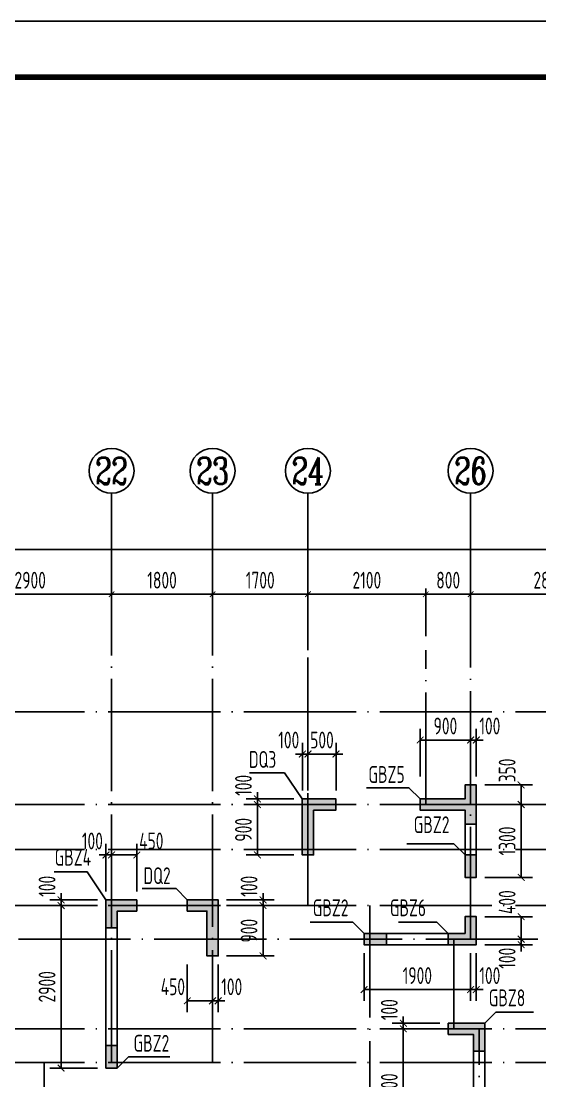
# Model space of a CAD drawing. Extents: x -461650 to 361314, y 245336 to 769729.
# Drawn here: x -96645 to -87402, y 579106 to 598001 of the extents above; entities that cross this region are included whole.
import ezdxf
from ezdxf.enums import TextEntityAlignment as Align

# ---------------------------------------------------------------- set-up
doc = ezdxf.new("R2010")
doc.units = 0
doc.header["$LTSCALE"] = 1000
doc.linetypes.add('DOTE', pattern=[2.42, 2, -0.2, 0.02, -0.2])
doc.layers.get('0').update_dxf_attribs({"linetype": 'CONTINUOUS'})
doc.layers.get('DEFPOINTS').update_dxf_attribs({"linetype": 'CONTINUOUS'})
for name, color, linetype in [('-TK', 7, 'CONTINUOUS'), ('A-AXIS', 1, 'CONTINUOUS'), ('A-DOTE', 10, 'DOTE'), ('AXIS_NUM', 7, 'CONTINUOUS'), ('S-Q墙实线', 6, 'CONTINUOUS'), ('S-Q墙标注', 3, 'CONTINUOUS'), ('S-X详图填充', 252, 'CONTINUOUS'), ('S-X详图实线', 4, 'CONTINUOUS'), ('S-Y一般标注', 3, 'CONTINUOUS'), ('S-Z柱编号', 6, 'CONTINUOUS')]:
    doc.layers.add(name, color=color, linetype=linetype)
doc.styles.add('TSSD_Axis', font='complex.shx', dxfattribs={"width": 0.7, "bigfont": 'hztxt.shx'})
doc.styles.add('TSSD_DIMENSION', font='Tssdeng.shx', dxfattribs={"width": 0.7, "bigfont": 'tssdchn.shx'})
doc.styles.add('TSSD_REIN', font='tssdeng.shx', dxfattribs={"width": 0.7, "height": 300, "bigfont": 'tssdchn.shx'})
doc.styles.add('结构文字', font='zstxt.shx', dxfattribs={"width": 0.7, "bigfont": 'zshz.shx'})
doc.dimstyles.new('STRUCK', dxfattribs={"dimtxt": 400, "dimasz": 121, "dimexe": 200, "dimexo": 150, "dimgap": 115, "dimtad": 1, "dimdec": 0, "dimdsep": 46, "dimtxsty": '结构文字', "dimblk": 'ARCHTICK', "dimcen": 400, "dimclrd": 3, "dimclre": 3, "dimclrt": 7, "dimadec": 0, "dimazin": 0, "dimtfac": 1, "dimtdec": 0, "dimtix": 1, "dimtmove": 2, "dimatfit": 3, "dimldrblk": '_DIMX', "dimfxl": 0, "dimtolj": 1, "dimtzin": 0, "dimarcsym": 0})
doc.dimstyles.new('TSSD_100_100', dxfattribs={"dimtxt": 300, "dimasz": 100, "dimexe": 100, "dimexo": 250, "dimgap": 100, "dimtad": 1, "dimdec": 0, "dimzin": 0, "dimdsep": 46, "dimtxsty": 'TSSD_DIMENSION', "dimblk": 'ARCHTICK', "dimcen": 0, "dimdle": 100, "dimclrt": 7, "dimadec": 0, "dimazin": 0, "dimtfac": 1, "dimtdec": 0, "dimtix": 1, "dimtmove": 2, "dimatfit": 3, "dimldrblk": 'ARCHTICK', "dimfxl": 0, "dimtolj": 1, "dimtzin": 0, "dimarcsym": 0})

# ---------------------------------------------------------------- blocks, each defined once
blk = doc.blocks.new('ts_axno')
at = {"color": 0, "linetype": 'ByBlock', "lineweight": -2}
blk.add_circle((0, 0), 0.5, dxfattribs=at)
at = {"color": 0, "linetype": 'ByBlock', "lineweight": -2, "style": 'TSSD_Axis', "width": 0.7}
blk.add_attdef('A', text='', height=0.6, dxfattribs=at).set_placement((0, 0), align=Align.MIDDLE_CENTER)
blk = doc.blocks.new('_ArchTick')
at = {"color": 0, "linetype": 'ByBlock', "const_width": 0.15}
blk.add_lwpolyline([(-0.5, -0.5), (0.5, 0.5)], dxfattribs=at)
blk = doc.blocks.new('*D301')
at = {"layer": 'DEFPOINTS', "color": 0}
for p in [(34300, 19250), (31400, 18250), (34300, 18250)]:
    blk.add_point(p, dxfattribs=at)
at = {"layer": 'S-Y一般标注', "color": 0, "lineweight": -2}
for p, q in [((31400, 18500), (31400, 19350)), ((34300, 18500), (34300, 19350)), ((31300, 19250), (34400, 19250))]:
    blk.add_line(p, q, dxfattribs=at)
at = {"layer": 'S-Y一般标注', "color": 0, "lineweight": -2, "xscale": 100, "yscale": 100, "zscale": 100, "rotation": 180}
blk.add_blockref('_ArchTick', (31400, 19250), dxfattribs=at)
at = {"layer": 'S-Y一般标注', "color": 0, "lineweight": -2, "xscale": 100, "yscale": 100, "zscale": 100}
blk.add_blockref('_ArchTick', (34300, 19250), dxfattribs=at)
at = {"layer": 'S-Y一般标注', "color": 7, "insert": (32850, 19500), "char_height": 300, "attachment_point": 5, "style": 'TSSD_DIMENSION'}
blk.add_mtext('\\A1;2900', dxfattribs=at)
blk = doc.blocks.new('*D302')
at = {"layer": 'DEFPOINTS', "color": 0}
for p in [(36100, 19250), (34300, 18250), (36100, 18250)]:
    blk.add_point(p, dxfattribs=at)
at = {"layer": 'S-Y一般标注', "color": 0, "lineweight": -2}
for p, q in [((34300, 18500), (34300, 19350)), ((36100, 18500), (36100, 19350)), ((34200, 19250), (36200, 19250))]:
    blk.add_line(p, q, dxfattribs=at)
at = {"layer": 'S-Y一般标注', "color": 0, "lineweight": -2, "xscale": 100, "yscale": 100, "zscale": 100, "rotation": 180}
blk.add_blockref('_ArchTick', (34300, 19250), dxfattribs=at)
at = {"layer": 'S-Y一般标注', "color": 0, "lineweight": -2, "xscale": 100, "yscale": 100, "zscale": 100}
blk.add_blockref('_ArchTick', (36100, 19250), dxfattribs=at)
at = {"layer": 'S-Y一般标注', "color": 7, "insert": (35200, 19500), "char_height": 300, "attachment_point": 5, "style": 'TSSD_DIMENSION'}
blk.add_mtext('\\A1;1800', dxfattribs=at)
blk = doc.blocks.new('*D303')
at = {"layer": 'DEFPOINTS', "color": 0}
for p in [(37800, 19250), (36100, 18250), (37800, 18250)]:
    blk.add_point(p, dxfattribs=at)
at = {"layer": 'S-Y一般标注', "color": 0, "lineweight": -2}
for p, q in [((36100, 18500), (36100, 19350)), ((37800, 18500), (37800, 19350)), ((36000, 19250), (37900, 19250))]:
    blk.add_line(p, q, dxfattribs=at)
at = {"layer": 'S-Y一般标注', "color": 0, "lineweight": -2, "xscale": 100, "yscale": 100, "zscale": 100, "rotation": 180}
blk.add_blockref('_ArchTick', (36100, 19250), dxfattribs=at)
at = {"layer": 'S-Y一般标注', "color": 0, "lineweight": -2, "xscale": 100, "yscale": 100, "zscale": 100}
blk.add_blockref('_ArchTick', (37800, 19250), dxfattribs=at)
at = {"layer": 'S-Y一般标注', "color": 7, "insert": (36950, 19500), "char_height": 300, "attachment_point": 5, "style": 'TSSD_DIMENSION'}
blk.add_mtext('\\A1;1700', dxfattribs=at)
blk = doc.blocks.new('*D304')
at = {"layer": 'DEFPOINTS', "color": 0}
for p in [(40700, 19250), (39900, 18250), (40700, 18250)]:
    blk.add_point(p, dxfattribs=at)
at = {"layer": 'S-Y一般标注', "color": 0, "lineweight": -2}
for p, q in [((39900, 18500), (39900, 19350)), ((40700, 18500), (40700, 19350)), ((39800, 19250), (40800, 19250))]:
    blk.add_line(p, q, dxfattribs=at)
at = {"layer": 'S-Y一般标注', "color": 0, "lineweight": -2, "xscale": 100, "yscale": 100, "zscale": 100, "rotation": 180}
blk.add_blockref('_ArchTick', (39900, 19250), dxfattribs=at)
at = {"layer": 'S-Y一般标注', "color": 0, "lineweight": -2, "xscale": 100, "yscale": 100, "zscale": 100}
blk.add_blockref('_ArchTick', (40700, 19250), dxfattribs=at)
at = {"layer": 'S-Y一般标注', "color": 7, "insert": (40300, 19500), "char_height": 300, "attachment_point": 5, "style": 'TSSD_DIMENSION'}
blk.add_mtext('\\A1;800', dxfattribs=at)
blk = doc.blocks.new('*D305')
at = {"layer": 'DEFPOINTS', "color": 0}
for p in [(43500, 19250), (40700, 18250), (43500, 18250)]:
    blk.add_point(p, dxfattribs=at)
at = {"layer": 'S-Y一般标注', "color": 0, "lineweight": -2}
for p, q in [((40700, 18500), (40700, 19350)), ((43500, 18500), (43500, 19350)), ((40600, 19250), (43600, 19250))]:
    blk.add_line(p, q, dxfattribs=at)
at = {"layer": 'S-Y一般标注', "color": 0, "lineweight": -2, "xscale": 100, "yscale": 100, "zscale": 100, "rotation": 180}
blk.add_blockref('_ArchTick', (40700, 19250), dxfattribs=at)
at = {"layer": 'S-Y一般标注', "color": 0, "lineweight": -2, "xscale": 100, "yscale": 100, "zscale": 100}
blk.add_blockref('_ArchTick', (43500, 19250), dxfattribs=at)
at = {"layer": 'S-Y一般标注', "color": 7, "insert": (42100, 19500), "char_height": 300, "attachment_point": 5, "style": 'TSSD_DIMENSION'}
blk.add_mtext('\\A1;2800', dxfattribs=at)
blk = doc.blocks.new('*D311')
at = {"layer": 'DEFPOINTS', "color": 0}
for p in [(54600, 20050), (4600, 18250), (54600, 18250)]:
    blk.add_point(p, dxfattribs=at)
at = {"layer": 'S-Y一般标注', "color": 0, "lineweight": -2}
for p, q in [((4500, 20050), (54700, 20050)), ((4600, 18500), (4600, 20150)), ((54600, 18500), (54600, 20150))]:
    blk.add_line(p, q, dxfattribs=at)
at = {"layer": 'S-Y一般标注', "color": 0, "lineweight": -2, "xscale": 100, "yscale": 100, "zscale": 100, "rotation": 180}
blk.add_blockref('_ArchTick', (4600, 20050), dxfattribs=at)
at = {"layer": 'S-Y一般标注', "color": 0, "lineweight": -2, "xscale": 100, "yscale": 100, "zscale": 100}
blk.add_blockref('_ArchTick', (54600, 20050), dxfattribs=at)
at = {"layer": 'S-Y一般标注', "color": 7, "insert": (29600, 20300), "char_height": 300, "attachment_point": 5, "style": 'TSSD_DIMENSION'}
blk.add_mtext('\\A1;50000', dxfattribs=at)
blk = doc.blocks.new('*D324')
at = {"layer": 'DEFPOINTS', "color": 0}
for p in [(39900, 19250), (37800, 18250), (39900, 18250)]:
    blk.add_point(p, dxfattribs=at)
at = {"layer": 'S-Y一般标注', "color": 0, "lineweight": -2}
for p, q in [((37800, 18500), (37800, 19350)), ((39900, 18500), (39900, 19350)), ((37700, 19250), (40000, 19250))]:
    blk.add_line(p, q, dxfattribs=at)
at = {"layer": 'S-Y一般标注', "color": 0, "lineweight": -2, "xscale": 100, "yscale": 100, "zscale": 100, "rotation": 180}
blk.add_blockref('_ArchTick', (37800, 19250), dxfattribs=at)
at = {"layer": 'S-Y一般标注', "color": 0, "lineweight": -2, "xscale": 100, "yscale": 100, "zscale": 100}
blk.add_blockref('_ArchTick', (39900, 19250), dxfattribs=at)
at = {"layer": 'S-Y一般标注', "color": 7, "insert": (38850, 19500), "char_height": 300, "attachment_point": 5, "style": 'TSSD_DIMENSION'}
blk.add_mtext('\\A1;2100', dxfattribs=at)
blk = doc.blocks.new('*D2373')
at = {"layer": 'DEFPOINTS', "color": 0}
for p in [(-95934, 582233), (-95134, 582233), (-95134, 579333)]:
    blk.add_point(p, dxfattribs=at)
at = {"layer": 'S-Q墙标注', "color": 3, "lineweight": -2}
for p, q in [((-95284, 582233), (-96134, 582233)), ((-95934, 579333), (-95934, 582233)), ((-95284, 579333), (-96134, 579333))]:
    blk.add_line(p, q, dxfattribs=at)
at = {"layer": 'S-Q墙标注', "color": 3, "lineweight": -2, "xscale": 121, "yscale": 121, "zscale": 121}
for p, rotation in [((-95934, 582233), 90), ((-95934, 579333), 270)]:
    blk.add_blockref('_ArchTick', p, dxfattribs=dict(at, rotation=rotation))
at = {"layer": 'S-Q墙标注', "color": 7, "insert": (-96184, 580783), "char_height": 300, "attachment_point": 5, "rotation": 90, "style": 'TSSD_REIN'}
blk.add_mtext('\\A1;2900', dxfattribs=at)
blk = doc.blocks.new('_DIMX')
blk.add_line((-150, 0), (150, 0))
at = {"const_width": 50}
blk.add_lwpolyline([(-70, -70), (70, 70)], dxfattribs=at)
blk = doc.blocks.new('*D2374')
at = {"layer": 'DEFPOINTS', "color": 0}
for p in [(-95934, 582333), (-95134, 582333), (-95134, 582233)]:
    blk.add_point(p, dxfattribs=at)
at = {"layer": 'S-Q墙标注', "color": 3, "lineweight": -2}
for p, q in [((-95284, 582333), (-96134, 582333)), ((-95934, 582333), (-95934, 582454)), ((-95934, 582233), (-95934, 582333)), ((-95284, 582233), (-96134, 582233)), ((-95934, 582233), (-95934, 582112))]:
    blk.add_line(p, q, dxfattribs=at)
at = {"layer": 'S-Q墙标注', "color": 3, "lineweight": -2, "xscale": 121, "yscale": 121, "zscale": 121}
for p, rotation in [((-95934, 582333), 270), ((-95934, 582233), 90)]:
    blk.add_blockref('_ArchTick', p, dxfattribs=dict(at, rotation=rotation))
at = {"layer": 'S-Q墙标注', "color": 7, "insert": (-96184, 582575), "char_height": 300, "attachment_point": 5, "rotation": 90, "style": 'TSSD_REIN'}
blk.add_mtext('\\A1;100', dxfattribs=at)
blk = doc.blocks.new('*D2375')
at = {"layer": 'DEFPOINTS', "color": 0}
for p in [(-95034, 583133), (-95134, 582333), (-95034, 582333)]:
    blk.add_point(p, dxfattribs=at)
at = {"layer": 'S-Q墙标注', "color": 3, "lineweight": -2}
for p, q in [((-95134, 582483), (-95134, 583333)), ((-95034, 582483), (-95034, 583333)), ((-95134, 583133), (-95255, 583133)), ((-95134, 583133), (-95034, 583133)), ((-95034, 583133), (-94913, 583133))]:
    blk.add_line(p, q, dxfattribs=at)
at = {"layer": 'S-Q墙标注', "color": 3, "lineweight": -2, "xscale": 121, "yscale": 121, "zscale": 121}
blk.add_blockref('_ArchTick', (-95134, 583133), dxfattribs=at)
at = {"layer": 'S-Q墙标注', "color": 3, "lineweight": -2, "xscale": 121, "yscale": 121, "zscale": 121, "rotation": 180}
blk.add_blockref('_ArchTick', (-95034, 583133), dxfattribs=at)
at = {"layer": 'S-Q墙标注', "color": 7, "insert": (-95376, 583383), "char_height": 300, "attachment_point": 5, "style": 'TSSD_REIN'}
blk.add_mtext('\\A1;100', dxfattribs=at)
blk = doc.blocks.new('*D2376')
at = {"layer": 'DEFPOINTS', "color": 0}
for p in [(-94584, 583133), (-95034, 582333), (-94584, 582333)]:
    blk.add_point(p, dxfattribs=at)
at = {"layer": 'S-Q墙标注', "color": 3, "lineweight": -2}
for p, q in [((-95034, 582483), (-95034, 583333)), ((-94584, 582483), (-94584, 583333)), ((-95034, 583133), (-94584, 583133))]:
    blk.add_line(p, q, dxfattribs=at)
at = {"layer": 'S-Q墙标注', "color": 3, "lineweight": -2, "xscale": 121, "yscale": 121, "zscale": 121, "rotation": 180}
blk.add_blockref('_ArchTick', (-95034, 583133), dxfattribs=at)
at = {"layer": 'S-Q墙标注', "color": 3, "lineweight": -2, "xscale": 121, "yscale": 121, "zscale": 121}
blk.add_blockref('_ArchTick', (-94584, 583133), dxfattribs=at)
at = {"layer": 'S-Q墙标注', "color": 7, "insert": (-94326, 583383), "char_height": 300, "attachment_point": 5, "style": 'TSSD_REIN'}
blk.add_mtext('\\A1;450', dxfattribs=at)
blk = doc.blocks.new('*D2377')
at = {"layer": 'DEFPOINTS', "color": 0}
for p in [(-93134, 582233), (-92334, 582233), (-93134, 581333)]:
    blk.add_point(p, dxfattribs=at)
at = {"layer": 'S-Q墙标注', "color": 3, "lineweight": -2}
for p, q in [((-92984, 582233), (-92134, 582233)), ((-92334, 581333), (-92334, 582233)), ((-92984, 581333), (-92134, 581333))]:
    blk.add_line(p, q, dxfattribs=at)
at = {"layer": 'S-Q墙标注', "color": 3, "lineweight": -2, "xscale": 121, "yscale": 121, "zscale": 121}
for p, rotation in [((-92334, 582233), 90), ((-92334, 581333), 270)]:
    blk.add_blockref('_ArchTick', p, dxfattribs=dict(at, rotation=rotation))
at = {"layer": 'S-Q墙标注', "color": 7, "insert": (-92584, 581783), "char_height": 300, "attachment_point": 5, "rotation": 90, "style": 'TSSD_REIN'}
blk.add_mtext('\\A1;900', dxfattribs=at)
blk = doc.blocks.new('*D2378')
at = {"layer": 'DEFPOINTS', "color": 0}
for p in [(-93134, 582333), (-92334, 582333), (-93134, 582233)]:
    blk.add_point(p, dxfattribs=at)
at = {"layer": 'S-Q墙标注', "color": 3, "lineweight": -2}
for p, q in [((-92984, 582333), (-92134, 582333)), ((-92334, 582333), (-92334, 582454)), ((-92334, 582233), (-92334, 582333)), ((-92984, 582233), (-92134, 582233)), ((-92334, 582233), (-92334, 582112))]:
    blk.add_line(p, q, dxfattribs=at)
at = {"layer": 'S-Q墙标注', "color": 3, "lineweight": -2, "xscale": 121, "yscale": 121, "zscale": 121}
for p, rotation in [((-92334, 582333), 270), ((-92334, 582233), 90)]:
    blk.add_blockref('_ArchTick', p, dxfattribs=dict(at, rotation=rotation))
at = {"layer": 'S-Q墙标注', "color": 7, "insert": (-92584, 582575), "char_height": 300, "attachment_point": 5, "rotation": 90, "style": 'TSSD_REIN'}
blk.add_mtext('\\A1;100', dxfattribs=at)
blk = doc.blocks.new('*D2379')
at = {"layer": 'DEFPOINTS', "color": 0}
for p in [(-93684, 581333), (-93234, 581333), (-93234, 580533)]:
    blk.add_point(p, dxfattribs=at)
at = {"layer": 'S-Q墙标注', "color": 3, "lineweight": -2}
for p, q in [((-93684, 581183), (-93684, 580333)), ((-93234, 581183), (-93234, 580333)), ((-93684, 580533), (-93234, 580533))]:
    blk.add_line(p, q, dxfattribs=at)
at = {"layer": 'S-Q墙标注', "color": 3, "lineweight": -2, "xscale": 121, "yscale": 121, "zscale": 121, "rotation": 180}
blk.add_blockref('_ArchTick', (-93684, 580533), dxfattribs=at)
at = {"layer": 'S-Q墙标注', "color": 3, "lineweight": -2, "xscale": 121, "yscale": 121, "zscale": 121}
blk.add_blockref('_ArchTick', (-93234, 580533), dxfattribs=at)
at = {"layer": 'S-Q墙标注', "color": 7, "insert": (-93942, 580783), "char_height": 300, "attachment_point": 5, "style": 'TSSD_REIN'}
blk.add_mtext('\\A1;450', dxfattribs=at)
blk = doc.blocks.new('*D2380')
at = {"layer": 'DEFPOINTS', "color": 0}
for p in [(-93234, 581333), (-93134, 581333), (-93134, 580533)]:
    blk.add_point(p, dxfattribs=at)
at = {"layer": 'S-Q墙标注', "color": 3, "lineweight": -2}
for p, q in [((-93234, 581183), (-93234, 580333)), ((-93134, 581183), (-93134, 580333)), ((-93234, 580533), (-93355, 580533)), ((-93234, 580533), (-93134, 580533)), ((-93134, 580533), (-93013, 580533))]:
    blk.add_line(p, q, dxfattribs=at)
at = {"layer": 'S-Q墙标注', "color": 3, "lineweight": -2, "xscale": 121, "yscale": 121, "zscale": 121}
blk.add_blockref('_ArchTick', (-93234, 580533), dxfattribs=at)
at = {"layer": 'S-Q墙标注', "color": 3, "lineweight": -2, "xscale": 121, "yscale": 121, "zscale": 121, "rotation": 180}
blk.add_blockref('_ArchTick', (-93134, 580533), dxfattribs=at)
at = {"layer": 'S-Q墙标注', "color": 7, "insert": (-92892, 580783), "char_height": 300, "attachment_point": 5, "style": 'TSSD_REIN'}
blk.add_mtext('\\A1;100', dxfattribs=at)
blk = doc.blocks.new('*D2381')
at = {"layer": 'DEFPOINTS', "color": 0}
for p in [(-88534, 581633), (-87734, 581633), (-88534, 581533)]:
    blk.add_point(p, dxfattribs=at)
at = {"layer": 'S-Q墙标注', "color": 3, "lineweight": -2}
for p, q in [((-88384, 581633), (-87534, 581633)), ((-87734, 581633), (-87734, 581754)), ((-87734, 581533), (-87734, 581633)), ((-88384, 581533), (-87534, 581533)), ((-87734, 581533), (-87734, 581412))]:
    blk.add_line(p, q, dxfattribs=at)
at = {"layer": 'S-Q墙标注', "color": 3, "lineweight": -2, "xscale": 121, "yscale": 121, "zscale": 121}
for p, rotation in [((-87734, 581633), 270), ((-87734, 581533), 90)]:
    blk.add_blockref('_ArchTick', p, dxfattribs=dict(at, rotation=rotation))
at = {"layer": 'S-Q墙标注', "color": 7, "insert": (-87984, 581292), "char_height": 300, "attachment_point": 5, "rotation": 90, "style": 'TSSD_REIN'}
blk.add_mtext('\\A1;100', dxfattribs=at)
blk = doc.blocks.new('*D2382')
at = {"layer": 'DEFPOINTS', "color": 0}
for p in [(-88534, 582033), (-87734, 582033), (-88534, 581633)]:
    blk.add_point(p, dxfattribs=at)
at = {"layer": 'S-Q墙标注', "color": 3, "lineweight": -2}
for p, q in [((-88384, 582033), (-87534, 582033)), ((-87734, 581633), (-87734, 582033)), ((-88384, 581633), (-87534, 581633))]:
    blk.add_line(p, q, dxfattribs=at)
at = {"layer": 'S-Q墙标注', "color": 3, "lineweight": -2, "xscale": 121, "yscale": 121, "zscale": 121}
for p, rotation in [((-87734, 582033), 90), ((-87734, 581633), 270)]:
    blk.add_blockref('_ArchTick', p, dxfattribs=dict(at, rotation=rotation))
at = {"layer": 'S-Q墙标注', "color": 7, "insert": (-87984, 582292), "char_height": 300, "attachment_point": 5, "rotation": 90, "style": 'TSSD_REIN'}
blk.add_mtext('\\A1;400', dxfattribs=at)
blk = doc.blocks.new('*D2383')
at = {"layer": 'DEFPOINTS', "color": 0}
for p in [(-90534, 581533), (-88634, 581533), (-88634, 580733)]:
    blk.add_point(p, dxfattribs=at)
at = {"layer": 'S-Q墙标注', "color": 3, "lineweight": -2}
for p, q in [((-90534, 581383), (-90534, 580533)), ((-88634, 581383), (-88634, 580533)), ((-90534, 580733), (-88634, 580733))]:
    blk.add_line(p, q, dxfattribs=at)
at = {"layer": 'S-Q墙标注', "color": 3, "lineweight": -2, "xscale": 121, "yscale": 121, "zscale": 121, "rotation": 180}
blk.add_blockref('_ArchTick', (-90534, 580733), dxfattribs=at)
at = {"layer": 'S-Q墙标注', "color": 3, "lineweight": -2, "xscale": 121, "yscale": 121, "zscale": 121}
blk.add_blockref('_ArchTick', (-88634, 580733), dxfattribs=at)
at = {"layer": 'S-Q墙标注', "color": 7, "insert": (-89584, 580983), "char_height": 300, "attachment_point": 5, "style": 'TSSD_REIN'}
blk.add_mtext('\\A1;1900', dxfattribs=at)
blk = doc.blocks.new('*D2384')
at = {"layer": 'DEFPOINTS', "color": 0}
for p in [(-88634, 581533), (-88534, 581533), (-88534, 580733)]:
    blk.add_point(p, dxfattribs=at)
at = {"layer": 'S-Q墙标注', "color": 3, "lineweight": -2}
for p, q in [((-88634, 581383), (-88634, 580533)), ((-88534, 581383), (-88534, 580533)), ((-88634, 580733), (-88755, 580733)), ((-88634, 580733), (-88534, 580733)), ((-88534, 580733), (-88413, 580733))]:
    blk.add_line(p, q, dxfattribs=at)
at = {"layer": 'S-Q墙标注', "color": 3, "lineweight": -2, "xscale": 121, "yscale": 121, "zscale": 121}
blk.add_blockref('_ArchTick', (-88634, 580733), dxfattribs=at)
at = {"layer": 'S-Q墙标注', "color": 3, "lineweight": -2, "xscale": 121, "yscale": 121, "zscale": 121, "rotation": 180}
blk.add_blockref('_ArchTick', (-88534, 580733), dxfattribs=at)
at = {"layer": 'S-Q墙标注', "color": 7, "insert": (-88292, 580983), "char_height": 300, "attachment_point": 5, "style": 'TSSD_REIN'}
blk.add_mtext('\\A1;100', dxfattribs=at)
blk = doc.blocks.new('*D2385')
at = {"layer": 'DEFPOINTS', "color": 0}
for p in [(-92434, 584033), (-91634, 584033), (-91634, 583133)]:
    blk.add_point(p, dxfattribs=at)
at = {"layer": 'S-Q墙标注', "color": 3, "lineweight": -2}
for p, q in [((-91784, 584033), (-92634, 584033)), ((-92434, 583133), (-92434, 584033)), ((-91784, 583133), (-92634, 583133))]:
    blk.add_line(p, q, dxfattribs=at)
at = {"layer": 'S-Q墙标注', "color": 3, "lineweight": -2, "xscale": 121, "yscale": 121, "zscale": 121}
for p, rotation in [((-92434, 584033), 90), ((-92434, 583133), 270)]:
    blk.add_blockref('_ArchTick', p, dxfattribs=dict(at, rotation=rotation))
at = {"layer": 'S-Q墙标注', "color": 7, "insert": (-92684, 583583), "char_height": 300, "attachment_point": 5, "rotation": 90, "style": 'TSSD_REIN'}
blk.add_mtext('\\A1;900', dxfattribs=at)
blk = doc.blocks.new('*D2386')
at = {"layer": 'DEFPOINTS', "color": 0}
for p in [(-92434, 584133), (-91634, 584133), (-91634, 584033)]:
    blk.add_point(p, dxfattribs=at)
at = {"layer": 'S-Q墙标注', "color": 3, "lineweight": -2}
for p, q in [((-92434, 584133), (-92434, 584254)), ((-91784, 584133), (-92634, 584133)), ((-91784, 584033), (-92634, 584033)), ((-92434, 584033), (-92434, 584133)), ((-92434, 584033), (-92434, 583912))]:
    blk.add_line(p, q, dxfattribs=at)
at = {"layer": 'S-Q墙标注', "color": 3, "lineweight": -2, "xscale": 121, "yscale": 121, "zscale": 121}
for p, rotation in [((-92434, 584133), 270), ((-92434, 584033), 90)]:
    blk.add_blockref('_ArchTick', p, dxfattribs=dict(at, rotation=rotation))
at = {"layer": 'S-Q墙标注', "color": 7, "insert": (-92684, 584375), "char_height": 300, "attachment_point": 5, "rotation": 90, "style": 'TSSD_REIN'}
blk.add_mtext('\\A1;100', dxfattribs=at)
blk = doc.blocks.new('*D2387')
at = {"layer": 'DEFPOINTS', "color": 0}
for p in [(-91534, 584933), (-91634, 584133), (-91534, 584133)]:
    blk.add_point(p, dxfattribs=at)
at = {"layer": 'S-Q墙标注', "color": 3, "lineweight": -2}
for p, q in [((-91634, 584283), (-91634, 585133)), ((-91534, 584283), (-91534, 585133)), ((-91634, 584933), (-91755, 584933)), ((-91634, 584933), (-91534, 584933)), ((-91534, 584933), (-91413, 584933))]:
    blk.add_line(p, q, dxfattribs=at)
at = {"layer": 'S-Q墙标注', "color": 3, "lineweight": -2, "xscale": 121, "yscale": 121, "zscale": 121}
blk.add_blockref('_ArchTick', (-91634, 584933), dxfattribs=at)
at = {"layer": 'S-Q墙标注', "color": 3, "lineweight": -2, "xscale": 121, "yscale": 121, "zscale": 121, "rotation": 180}
blk.add_blockref('_ArchTick', (-91534, 584933), dxfattribs=at)
at = {"layer": 'S-Q墙标注', "color": 7, "insert": (-91876, 585183), "char_height": 300, "attachment_point": 5, "style": 'TSSD_REIN'}
blk.add_mtext('\\A1;100', dxfattribs=at)
blk = doc.blocks.new('*D2388')
at = {"layer": 'DEFPOINTS', "color": 0}
for p in [(-91034, 584933), (-91534, 584133), (-91034, 584133)]:
    blk.add_point(p, dxfattribs=at)
at = {"layer": 'S-Q墙标注', "color": 3, "lineweight": -2}
for p, q in [((-91534, 584283), (-91534, 585133)), ((-91034, 584283), (-91034, 585133)), ((-91534, 584933), (-91655, 584933)), ((-91534, 584933), (-91034, 584933)), ((-91034, 584933), (-90913, 584933))]:
    blk.add_line(p, q, dxfattribs=at)
at = {"layer": 'S-Q墙标注', "color": 3, "lineweight": -2, "xscale": 121, "yscale": 121, "zscale": 121}
blk.add_blockref('_ArchTick', (-91534, 584933), dxfattribs=at)
at = {"layer": 'S-Q墙标注', "color": 3, "lineweight": -2, "xscale": 121, "yscale": 121, "zscale": 121, "rotation": 180}
blk.add_blockref('_ArchTick', (-91034, 584933), dxfattribs=at)
at = {"layer": 'S-Q墙标注', "color": 7, "insert": (-91284, 585183), "char_height": 300, "attachment_point": 5, "style": 'TSSD_REIN'}
blk.add_mtext('\\A1;500', dxfattribs=at)
blk = doc.blocks.new('*D2390')
at = {"layer": 'DEFPOINTS', "color": 0}
for p in [(-89834, 580033), (-89034, 580033), (-89034, 577933)]:
    blk.add_point(p, dxfattribs=at)
at = {"layer": 'S-Q墙标注', "color": 3, "lineweight": -2}
for p, q in [((-89184, 580033), (-90034, 580033)), ((-89834, 577933), (-89834, 580033)), ((-89184, 577933), (-90034, 577933))]:
    blk.add_line(p, q, dxfattribs=at)
at = {"layer": 'S-Q墙标注', "color": 3, "lineweight": -2, "xscale": 121, "yscale": 121, "zscale": 121}
for p, rotation in [((-89834, 580033), 90), ((-89834, 577933), 270)]:
    blk.add_blockref('_ArchTick', p, dxfattribs=dict(at, rotation=rotation))
at = {"layer": 'S-Q墙标注', "color": 7, "insert": (-90084, 578983), "char_height": 300, "attachment_point": 5, "rotation": 90, "style": 'TSSD_REIN'}
blk.add_mtext('\\A1;2100', dxfattribs=at)
blk = doc.blocks.new('*D2391')
at = {"layer": 'DEFPOINTS', "color": 0}
for p in [(-89834, 580133), (-89034, 580133), (-89034, 580033)]:
    blk.add_point(p, dxfattribs=at)
at = {"layer": 'S-Q墙标注', "color": 3, "lineweight": -2}
for p, q in [((-89834, 580133), (-89834, 580254)), ((-89184, 580133), (-90034, 580133)), ((-89834, 580033), (-89834, 580133)), ((-89184, 580033), (-90034, 580033)), ((-89834, 580033), (-89834, 579912))]:
    blk.add_line(p, q, dxfattribs=at)
at = {"layer": 'S-Q墙标注', "color": 3, "lineweight": -2, "xscale": 121, "yscale": 121, "zscale": 121}
for p, rotation in [((-89834, 580133), 270), ((-89834, 580033), 90)]:
    blk.add_blockref('_ArchTick', p, dxfattribs=dict(at, rotation=rotation))
at = {"layer": 'S-Q墙标注', "color": 7, "insert": (-90084, 580375), "char_height": 300, "attachment_point": 5, "rotation": 90, "style": 'TSSD_REIN'}
blk.add_mtext('\\A1;100', dxfattribs=at)
blk = doc.blocks.new('*D2416')
at = {"layer": 'DEFPOINTS', "color": 0}
for p in [(-88534, 584033), (-87734, 584033), (-88534, 582733)]:
    blk.add_point(p, dxfattribs=at)
at = {"layer": 'S-Q墙标注', "color": 3, "lineweight": -2}
for p, q in [((-88384, 584033), (-87534, 584033)), ((-87734, 582733), (-87734, 584033)), ((-88384, 582733), (-87534, 582733))]:
    blk.add_line(p, q, dxfattribs=at)
at = {"layer": 'S-Q墙标注', "color": 3, "lineweight": -2, "xscale": 121, "yscale": 121, "zscale": 121}
for p, rotation in [((-87734, 584033), 90), ((-87734, 582733), 270)]:
    blk.add_blockref('_ArchTick', p, dxfattribs=dict(at, rotation=rotation))
at = {"layer": 'S-Q墙标注', "color": 7, "insert": (-87984, 583383), "char_height": 300, "attachment_point": 5, "rotation": 90, "style": 'TSSD_REIN'}
blk.add_mtext('\\A1;1300', dxfattribs=at)
blk = doc.blocks.new('*D2417')
at = {"layer": 'DEFPOINTS', "color": 0}
for p in [(-88534, 584383), (-87734, 584383), (-88534, 584033)]:
    blk.add_point(p, dxfattribs=at)
at = {"layer": 'S-Q墙标注', "color": 3, "lineweight": -2}
for p, q in [((-88384, 584383), (-87534, 584383)), ((-87734, 584033), (-87734, 584383)), ((-88384, 584033), (-87534, 584033))]:
    blk.add_line(p, q, dxfattribs=at)
at = {"layer": 'S-Q墙标注', "color": 3, "lineweight": -2, "xscale": 121, "yscale": 121, "zscale": 121}
for p, rotation in [((-87734, 584383), 90), ((-87734, 584033), 270)]:
    blk.add_blockref('_ArchTick', p, dxfattribs=dict(at, rotation=rotation))
at = {"layer": 'S-Q墙标注', "color": 7, "insert": (-87984, 584641), "char_height": 300, "attachment_point": 5, "rotation": 90, "style": 'TSSD_REIN'}
blk.add_mtext('\\A1;350', dxfattribs=at)
blk = doc.blocks.new('*D2418')
at = {"layer": 'DEFPOINTS', "color": 0}
for p in [(-88634, 585183), (-89534, 584383), (-88634, 584383)]:
    blk.add_point(p, dxfattribs=at)
at = {"layer": 'S-Q墙标注', "color": 3, "lineweight": -2}
for p, q in [((-89534, 584533), (-89534, 585383)), ((-88634, 584533), (-88634, 585383)), ((-89534, 585183), (-88634, 585183))]:
    blk.add_line(p, q, dxfattribs=at)
at = {"layer": 'S-Q墙标注', "color": 3, "lineweight": -2, "xscale": 121, "yscale": 121, "zscale": 121, "rotation": 180}
blk.add_blockref('_ArchTick', (-89534, 585183), dxfattribs=at)
at = {"layer": 'S-Q墙标注', "color": 3, "lineweight": -2, "xscale": 121, "yscale": 121, "zscale": 121}
blk.add_blockref('_ArchTick', (-88634, 585183), dxfattribs=at)
at = {"layer": 'S-Q墙标注', "color": 7, "insert": (-89084, 585433), "char_height": 300, "attachment_point": 5, "style": 'TSSD_REIN'}
blk.add_mtext('\\A1;900', dxfattribs=at)
blk = doc.blocks.new('*D2419')
at = {"layer": 'DEFPOINTS', "color": 0}
for p in [(-88534, 585183), (-88634, 584383), (-88534, 584383)]:
    blk.add_point(p, dxfattribs=at)
at = {"layer": 'S-Q墙标注', "color": 3, "lineweight": -2}
for p, q in [((-88634, 584533), (-88634, 585383)), ((-88534, 584533), (-88534, 585383)), ((-88634, 585183), (-88755, 585183)), ((-88634, 585183), (-88534, 585183)), ((-88534, 585183), (-88413, 585183))]:
    blk.add_line(p, q, dxfattribs=at)
at = {"layer": 'S-Q墙标注', "color": 3, "lineweight": -2, "xscale": 121, "yscale": 121, "zscale": 121}
blk.add_blockref('_ArchTick', (-88634, 585183), dxfattribs=at)
at = {"layer": 'S-Q墙标注', "color": 3, "lineweight": -2, "xscale": 121, "yscale": 121, "zscale": 121, "rotation": 180}
blk.add_blockref('_ArchTick', (-88534, 585183), dxfattribs=at)
at = {"layer": 'S-Q墙标注', "color": 7, "insert": (-88292, 585433), "char_height": 300, "attachment_point": 5, "style": 'TSSD_REIN'}
blk.add_mtext('\\A1;100', dxfattribs=at)
blk = doc.blocks.new('A1')
blk.add_lwpolyline([(0, 59400), (0, 0), (84100, 0), (84100, 59400)], close=True)
at = {"const_width": 100}
blk.add_lwpolyline([(2500, 58400), (2500, 1000), (83100, 1000), (83100, 58400)], close=True, dxfattribs=at)
blk = doc.blocks.new('20210726.16395156')
at = {"layer": 'A-AXIS'}
for p, q in [((34300, 18249.9), (34300, 21049.9)), ((36100, 18249.9), (36100, 21049.9)), ((37800, 18249.9), (37800, 21049.9)), ((40700, 18249.9), (40700, 21049.9))]:
    blk.add_line(p, q, dxfattribs=at)
at = {"layer": 'A-DOTE'}
for p, q in [((34300, 10900), (34300, 18249.9)), ((36100, 10900), (36100, 18249.9)), ((37800, 13700), (37800, 18249.9)), ((39900, 15500), (39900, 18249.9)), ((40700, 13100.3), (40700, 18249.9)), ((55600, 17150), (3600, 17150)), ((55600, 15500), (3600, 15500)), ((55600, 14700), (3600, 14700)), ((55600, 13700), (3600, 13700)), ((38900.2, 13700), (38900, 3600)), ((3600, 13100.3), (55600, 13100.3)), ((40400, 11500), (40400, 13100)), ((55600, 11500), (3600, 11500)), ((40850, 3600), (40850, 11500)), ((55600, 10900), (3600, 10900)), ((33100, 10900), (33100, 3600))]:
    blk.add_line(p, q, dxfattribs=at)
at = {"layer": 'A-AXIS'}
ref = blk.add_blockref('ts_axno', (34300, 21449.9), dxfattribs=dict(at, xscale=800, yscale=800, zscale=800))
ref.add_attrib('14', '22', dxfattribs={"layer": 'AXIS_NUM', "height": 480, "style": 'TSSD_Axis', "width": 0.7}).set_placement((34300, 21449.9), align=Align.MIDDLE_CENTER)
ref = blk.add_blockref('ts_axno', (36100, 21449.9), dxfattribs=dict(at, xscale=800, yscale=800, zscale=800))
ref.add_attrib('15', '23', dxfattribs={"layer": 'AXIS_NUM', "height": 480, "style": 'TSSD_Axis', "width": 0.7}).set_placement((36100, 21449.9), align=Align.MIDDLE_CENTER)
ref = blk.add_blockref('ts_axno', (37800, 21449.9), dxfattribs=dict(at, xscale=800, yscale=800, zscale=800))
ref.add_attrib('16', '24', dxfattribs={"layer": 'AXIS_NUM', "height": 480, "style": 'TSSD_Axis', "width": 0.7}).set_placement((37800, 21449.9), align=Align.MIDDLE_CENTER)
ref = blk.add_blockref('ts_axno', (40700, 21449.9), dxfattribs=dict(at, xscale=800, yscale=800, zscale=800))
ref.add_attrib('17', '26', dxfattribs={"layer": 'AXIS_NUM', "height": 480, "style": 'TSSD_Axis', "width": 0.7}).set_placement((40700, 21449.9), align=Align.MIDDLE_CENTER)
at = {"layer": 'S-Y一般标注'}
for base, p1, p2, picture, middle in [((54600, 20049.9), (4600, 18249.9), (54600, 18249.9), '*D311', (29600, 20299.9)), ((34300, 19249.9), (31400, 18249.9), (34300, 18249.9), '*D301', (32850, 19499.9)), ((36100, 19249.9), (34300, 18249.9), (36100, 18249.9), '*D302', (35200, 19499.9)), ((37800, 19249.9), (36100, 18249.9), (37800, 18249.9), '*D303', (36950, 19499.9)), ((39900, 19249.9), (37800, 18249.9), (39900, 18249.9), '*D324', (38850, 19499.9)), ((40700, 19249.9), (39900, 18249.9), (40700, 18249.9), '*D304', (40300, 19499.9)), ((43500, 19249.9), (40700, 18249.9), (43500, 18249.9), '*D305', (42100, 19499.9))]:
    dim = blk.add_linear_dim(base=base, p1=p1, p2=p2, dimstyle='TSSD_100_100', dxfattribs=at)
    dim.commit()
    dim.dimension.update_dxf_attribs({"geometry": picture, "text_midpoint": middle})

msp = doc.modelspace()

# ---------------------------------------------------------------- hatches: boundary and pattern name
at = {"layer": 'S-X详图填充'}
h = msp.add_hatch(color=256, dxfattribs=at)
h.dxf.hatch_style = 1
h.paths.add_polyline_path([(-88734.1, 583682.73), (-88534.1, 583682.73), (-88534.1, 584383.19), (-88734.1, 584383.19), (-88734.1, 584133.19), (-89534.22, 584133.19), (-89534.22, 583933.19), (-88734.1, 583933.19)])
h = msp.add_hatch(color=256, dxfattribs=at)
h.dxf.hatch_style = 1
h.paths.add_polyline_path([(-91434.1, 583933.19), (-91034.18, 583933.19), (-91034.18, 584133.19), (-91634.1, 584133.19), (-91634.1, 583133.19), (-91434.1, 583133.19)])
h = msp.add_hatch(color=256, dxfattribs=at)
h.dxf.hatch_style = 1
h.paths.add_polyline_path([(-88534.1, 583133.19), (-88734.1, 583133.19), (-88734.1, 582733.19), (-88534.1, 582733.19)])
h = msp.add_hatch(color=256, dxfattribs=at)
h.dxf.hatch_style = 1
h.paths.add_polyline_path([(-95134.1, 581833.19), (-94934.1, 581833.19), (-94934.1, 582133.19), (-94584.1, 582133.19), (-94584.1, 582333.19), (-95134.1, 582333.19)])
h = msp.add_hatch(color=256, dxfattribs=at)
h.dxf.hatch_style = 1
h.paths.add_polyline_path([(-93684.01, 582133.19), (-93334.1, 582133.19), (-93334.1, 581333.19), (-93134.1, 581333.19), (-93134.1, 582333.19), (-93684.01, 582333.19)])
h = msp.add_hatch(color=256, dxfattribs=at)
h.dxf.hatch_style = 1
h.paths.add_polyline_path([(-89034.1, 581733.46), (-89034.1, 581533.46), (-88534.1, 581533.46), (-88534.1, 582033.46), (-88734.1, 582033.46), (-88734.1, 581733.46)])
h = msp.add_hatch(color=256, dxfattribs=at)
h.dxf.hatch_style = 1
h.paths.add_polyline_path([(-90134.1, 581533.46), (-90134.1, 581733.46), (-90534.1, 581733.46), (-90534.1, 581533.46)])
h = msp.add_hatch(color=256, dxfattribs=at)
h.dxf.hatch_style = 1
h.paths.add_polyline_path([(-88584.1, 579633.19), (-88384.1, 579633.19), (-88384.1, 580133.19), (-89034.16, 580133.19), (-89034.16, 579933.19), (-88584.1, 579933.19)])
h = msp.add_hatch(color=256, dxfattribs=at)
h.dxf.hatch_style = 1
h.paths.add_polyline_path([(-94934.1, 579733.19), (-95134.1, 579733.19), (-95134.1, 579333.19), (-94934.1, 579333.19)])

# ---------------------------------------------------------------- linework, layer by layer
at = {"layer": 'S-Q墙实线'}
msp.add_lwpolyline([(-88534.1, 584033.19), (-88534.1, 584383.19), (-88734.1, 584383.19), (-88734.1, 584133.19), (-89534.22, 584133.19), (-89534.22, 583933.19), (-88734.1, 583933.19), (-88734.1, 582733.19), (-88534.1, 582733.19), (-88534.1, 584033.19)], dxfattribs=at)
for points in [[(-91434.1, 583933.19), (-91034.18, 583933.19), (-91034.18, 584133.19), (-91634.1, 584133.19), (-91634.1, 583133.19), (-91434.1, 583133.19)], [(-94934.1, 579333.19), (-94934.1, 582133.19), (-94584.1, 582133.19), (-94584.1, 582333.19), (-95134.1, 582333.19), (-95134.1, 579333.19)], [(-93684.01, 582133.19), (-93334.1, 582133.19), (-93334.1, 581333.19), (-93134.1, 581333.19), (-93134.1, 582333.19), (-93684.01, 582333.19)], [(-90534.1, 581533.46), (-88934.16, 581533.46), (-88534.1, 581533.46), (-88534.1, 582033.46), (-88734.1, 582033.46), (-88734.1, 581733.46), (-88934.16, 581733.46), (-90534.1, 581733.46)], [(-88584.1, 579933.19), (-88584.1, 577833.19), (-88184.1, 577833.19), (-88184.1, 578033.19), (-88384.1, 578033.19), (-88384.1, 580133.19), (-89034.16, 580133.19), (-89034.16, 579933.19)]]:
    msp.add_lwpolyline(points, close=True, dxfattribs=at)
at = {"layer": 'S-X详图实线'}
for points in [[(-88734.1, 583682.73), (-88534.1, 583682.73), (-88534.1, 584383.19), (-88734.1, 584383.19), (-88734.1, 584133.19), (-89534.22, 584133.19), (-89534.22, 583933.19), (-88734.1, 583933.19), (-88734.1, 583933.19)], [(-91434.1, 583933.19), (-91034.18, 583933.19), (-91034.18, 584133.19), (-91634.1, 584133.19), (-91634.1, 583133.19), (-91434.1, 583133.19), (-91434.1, 583933.19)], [(-88534.1, 583133.19), (-88734.1, 583133.19), (-88734.1, 582733.19), (-88534.1, 582733.19), (-88534.1, 583133.19)], [(-95134.1, 581833.19), (-94934.1, 581833.19), (-94934.1, 582133.19), (-94584.1, 582133.19), (-94584.1, 582333.19), (-95134.1, 582333.19), (-95134.1, 581833.19)], [(-93684.01, 582133.19), (-93334.1, 582133.19), (-93334.1, 581333.19), (-93134.1, 581333.19), (-93134.1, 582333.19), (-93684.01, 582333.19), (-93684.01, 582133.19)], [(-89034.1, 581733.46), (-89034.1, 581533.46), (-88534.1, 581533.46), (-88534.1, 582033.46), (-88734.1, 582033.46), (-88734.1, 581733.46), (-89034.1, 581733.46)], [(-90134.1, 581533.46), (-90134.1, 581733.46), (-90534.1, 581733.46), (-90534.1, 581533.46), (-90134.1, 581533.46)], [(-88584.1, 579633.19), (-88384.1, 579633.19), (-88384.1, 580133.19), (-89034.16, 580133.19), (-89034.16, 579933.19), (-88584.1, 579933.19), (-88584.1, 579633.19)], [(-94934.1, 579733.19), (-95134.1, 579733.19), (-95134.1, 579333.19), (-94934.1, 579333.19), (-94934.1, 579733.19)]]:
    msp.add_lwpolyline(points, close=True, dxfattribs=at)
at = {"layer": 'S-Z柱编号', "color": 7}
for points in [[(-91634.1, 584133.19), (-91953.8, 584598.26), (-92574.6, 584598.26)], [(-89533.77, 584133.19), (-89733.77, 584333.19), (-90492.14, 584333.19)], [(-88734.1, 583133.19), (-88934.1, 583333.19), (-89774.1, 583333.19)], [(-95134.09, 582333.19), (-95466.53, 582829.82), (-96056.37, 582829.82)], [(-93684, 582333.19), (-93884, 582533.19), (-94490.02, 582533.19)], [(-90534.1, 581733.46), (-90734.1, 581933.46), (-91495.93, 581933.46)], [(-89034.1, 581733.46), (-89234.1, 581933.46), (-89921.88, 581933.46)], [(-88384.1, 580133.19), (-88184.1, 580333.19), (-87515.46, 580333.19)], [(-94934.09, 579333.19), (-94734.09, 579533.19), (-93993.75, 579533.19)]]:
    msp.add_lwpolyline(points, dxfattribs=at)

# ---------------------------------------------------------------- block references
at = {"layer": '-TK'}
msp.add_blockref('A1', (-139511.89, 538600.78), dxfattribs=at)
at = {"layer": 'A-DOTE'}
msp.add_blockref('20210726.16395156', (-129334.1, 568533.14), dxfattribs=at)

# ---------------------------------------------------------------- texts
at = {"layer": 'S-Z柱编号', "color": 7, "style": 'TSSD_REIN', "width": 0.7}
for s, p in [('DQ3', (-92587.23, 584596.81)), ('GBZ5', (-90455.69, 584328.72)), ('GBZ2', (-89647.94, 583433.19)), ('GBZ4', (-96047.93, 582851.37)), ('DQ2', (-94465.09, 582523.93)), ('GBZ2', (-91447.94, 581951.7)), ('GBZ6', (-90073.66, 581951.7)), ('GBZ8', (-88311.06, 580345.99)), ('GBZ2', (-94642.16, 579535.91))]:
    msp.add_text(s, height=300, dxfattribs=at).set_placement(p, align=Align.BOTTOM_LEFT)

# ---------------------------------------------------------------- dimensions: what is measured, and where the dimension line sits
at = {"layer": 'S-Q墙标注'}
for base, p1, p2, picture, middle in [((-88634.11, 585183.19), (-89534.22, 584383.19), (-88634.11, 584383.19), '*D2418', (-89084.17, 585433.19)), ((-91034.18, 584933.19), (-91534.1, 584133.19), (-91034.18, 584133.19), '*D2388', (-91284.14, 585183.19)), ((-88634.1, 580733.46), (-90534.1, 581533.46), (-88634.1, 581533.46), '*D2383', (-89584.1, 580983.46))]:
    dim = msp.add_linear_dim(base=base, p1=p1, p2=p2, dimstyle='STRUCK', override={"dimtxt": 300, "dimgap": 100, "dimtxsty": 'TSSD_REIN'}, dxfattribs=at)
    dim.commit()
    dim.dimension.update_dxf_attribs({"geometry": picture, "text_midpoint": middle})
for base, p1, p2, picture, middle in [((-88534.1, 585183.19), (-88634.11, 584383.19), (-88534.1, 584383.19), '*D2419', (-88292.18, 585433.19)), ((-91534.1, 584933.19), (-91634.1, 584133.19), (-91534.1, 584133.19), '*D2387', (-91876.02, 585183.19)), ((-95034.1, 583133.19), (-95134.09, 582333.19), (-95034.1, 582333.19), '*D2375', (-95376.01, 583383.19)), ((-94584.09, 583133.19), (-95034.1, 582333.19), (-94584.09, 582333.19), '*D2376', (-94326.01, 583383.19)), ((-88534.1, 580733.46), (-88634.1, 581533.46), (-88534.1, 581533.46), '*D2384', (-88292.18, 580983.46)), ((-93234.1, 580533.19), (-93684.01, 581333.19), (-93234.1, 581333.19), '*D2379', (-93942.08, 580783.19)), ((-93134.09, 580533.19), (-93234.1, 581333.19), (-93134.09, 581333.19), '*D2380', (-92892.16, 580783.19))]:
    dim = msp.add_linear_dim(base=base, p1=p1, p2=p2, dimstyle='STRUCK', override={"dimtxt": 300, "dimgap": 100, "dimtxsty": 'TSSD_REIN'}, dxfattribs=at)
    dim.commit()
    dim.dimension.update_dxf_attribs({"geometry": picture, "text_midpoint": middle, "dimtype": 160})
for base, p1, p2, picture, middle in [((-87734.1, 584383.19), (-88534.1, 584033.19), (-88534.1, 584383.19), '*D2417', (-87984.1, 584641.27)), ((-92434.1, 584133.19), (-91634.1, 584033.19), (-91634.1, 584133.19), '*D2386', (-92684.1, 584375.11)), ((-95934.09, 582333.19), (-95134.09, 582233.19), (-95134.09, 582333.19), '*D2374', (-96184.09, 582575.11)), ((-92334.09, 582333.19), (-93134.09, 582233.19), (-93134.09, 582333.19), '*D2378', (-92584.09, 582575.11)), ((-87734.1, 582033.46), (-88534.1, 581633.46), (-88534.1, 582033.46), '*D2382', (-87984.1, 582291.54)), ((-87734.1, 581633.46), (-88534.1, 581533.46), (-88534.1, 581633.46), '*D2381', (-87984.1, 581291.54)), ((-89834.16, 580133.19), (-89034.16, 580033.19), (-89034.16, 580133.19), '*D2391', (-90084.16, 580375.11))]:
    dim = msp.add_linear_dim(base=base, p1=p1, p2=p2, angle=90, dimstyle='STRUCK', override={"dimtxt": 300, "dimgap": 100, "dimtxsty": 'TSSD_REIN'}, dxfattribs=at)
    dim.commit()
    dim.dimension.update_dxf_attribs({"geometry": picture, "text_midpoint": middle, "dimtype": 160})
for base, p1, p2, picture, middle in [((-92434.1, 584033.19), (-91634.1, 583133.19), (-91634.1, 584033.19), '*D2385', (-92684.1, 583583.19)), ((-87734.1, 584033.19), (-88534.1, 582733.19), (-88534.1, 584033.19), '*D2416', (-87984.1, 583383.19)), ((-95934.09, 582233.19), (-95134.09, 579333.19), (-95134.09, 582233.19), '*D2373', (-96184.09, 580783.19)), ((-92334.09, 582233.19), (-93134.09, 581333.19), (-93134.09, 582233.19), '*D2377', (-92584.09, 581783.19)), ((-89834.16, 580033.19), (-89034.16, 577933.19), (-89034.16, 580033.19), '*D2390', (-90084.16, 578983.19))]:
    dim = msp.add_linear_dim(base=base, p1=p1, p2=p2, angle=90, dimstyle='STRUCK', override={"dimtxt": 300, "dimgap": 100, "dimtxsty": 'TSSD_REIN'}, dxfattribs=at)
    dim.commit()
    dim.dimension.update_dxf_attribs({"geometry": picture, "text_midpoint": middle})

doc.saveas('drawing.dxf')
